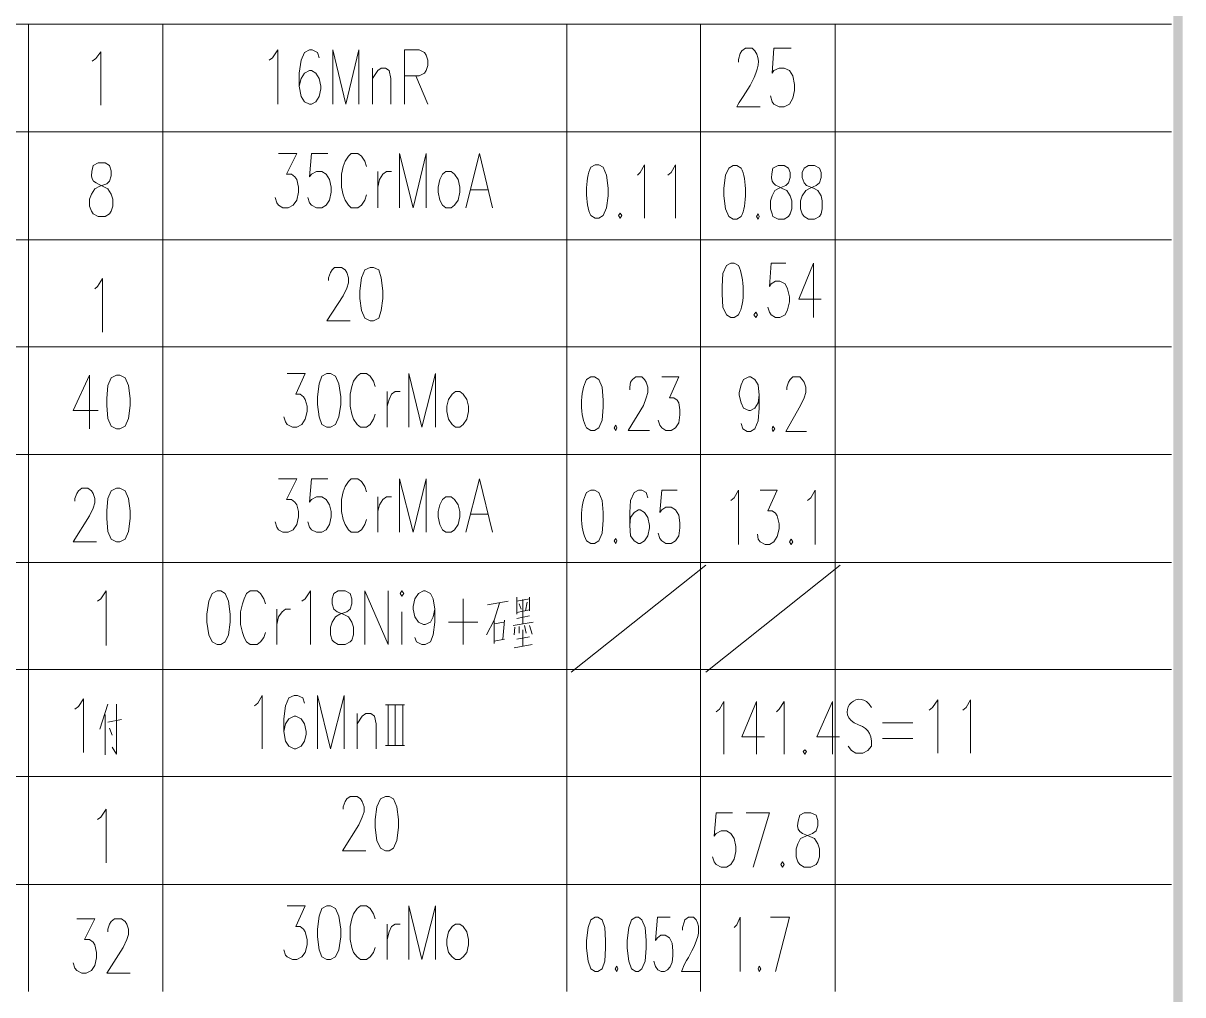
# Model space of a CAD drawing. Header units: millimetres. Extents: x 0 to 1648, y 27 to 2331.
# Drawn here: x 1405.6 to 1647.5, y 1257.9 to 1460.6 of the extents above; entities that cross this region are included whole.
import ezdxf

# ---------------------------------------------------------------- set-up
doc = ezdxf.new("R2010")
doc.units = ezdxf.units.MM
doc.layers.add('1', color=7, linetype='Continuous')

msp = doc.modelspace()

# ---------------------------------------------------------------- hatches: boundary and pattern name
h = msp.add_hatch(color=0)
h.dxf.hatch_style = 2
h.paths.add_polyline_path([(1647.54, 2331.231732), (1645.56, 2329.431732), (1647.54, 27.231732)])
h = msp.add_hatch(color=0)
h.dxf.hatch_style = 2
h.paths.add_polyline_path([(1645.56, 2329.431732), (1647.54, 27.231732), (1645.56, 29.031732)])

# ---------------------------------------------------------------- linework, layer by layer
at = {"layer": '1', "color": 0, "lineweight": 5}
for points in [[(1645.2, 1460.391732), (1140.3, 1460.391732), (1140.3, 1437.891732)], [(1406.7, 1460.391732), (1406.7, 1437.891732)], [(1434.78, 1460.391732), (1434.78, 1437.891732)], [(1519.02, 1460.391732), (1519.02, 1437.891732)], [(1546.92, 1460.391732), (1546.92, 1437.891732)], [(1575, 1460.391732), (1575, 1437.891732)], [(1420.02, 1452.651732), (1420.74, 1453.191732), (1421.82, 1454.631732), (1421.82, 1443.471732)], [(1456.92, 1452.831732), (1457.64, 1453.371732), (1458.72, 1454.991732), (1458.72, 1443.651732)], [(1467.36, 1453.371732), (1467, 1454.451732), (1465.92, 1454.991732), (1465.38, 1454.991732), (1464.3, 1454.451732), (1463.58, 1452.831732), (1463.22, 1450.131732), (1463.22, 1447.431732), (1463.58, 1445.271732), (1464.3, 1444.191732), (1465.38, 1443.651732), (1465.74, 1443.651732), (1466.64, 1444.191732), (1467.36, 1445.271732), (1467.72, 1446.891732), (1467.72, 1447.431732), (1467.36, 1449.051732), (1466.64, 1450.131732), (1465.74, 1450.671732), (1465.38, 1450.671732), (1464.3, 1450.131732), (1463.58, 1449.051732), (1463.22, 1447.431732)], [(1470.24, 1443.651732), (1470.24, 1454.991732), (1472.94, 1443.651732), (1475.64, 1454.991732), (1475.64, 1443.651732)], [(1485.18, 1443.651732), (1485.18, 1454.991732), (1488.24, 1454.991732), (1489.32, 1454.451732), (1489.68, 1453.911732), (1490.04, 1452.831732), (1490.04, 1451.751732), (1489.68, 1450.671732), (1489.32, 1450.131732), (1488.24, 1449.591732), (1485.18, 1449.591732)], [(1565.82, 1455.351732), (1562.22, 1455.351732), (1561.86, 1450.131732), (1562.22, 1450.671732), (1563.3, 1451.211732), (1564.38, 1451.211732), (1565.46, 1450.671732), (1566.18, 1449.591732), (1566.54, 1447.791732), (1566.54, 1446.531732), (1566.18, 1444.911732), (1565.46, 1443.651732), (1564.38, 1443.111732), (1563.3, 1443.111732), (1562.22, 1443.651732), (1561.86, 1444.191732), (1561.5, 1445.451732)], [(1478.52, 1451.211732), (1478.52, 1443.651732)], [(1478.52, 1449.051732), (1479.6, 1450.671732), (1480.32, 1451.211732), (1481.22, 1451.211732), (1481.94, 1450.671732), (1482.3, 1449.051732), (1482.3, 1443.651732)], [(1487.52, 1449.591732), (1490.04, 1443.651732)], [(1645.2, 1437.891732), (1140.3, 1437.891732), (1140.3, 1415.391732)], [(1406.7, 1437.891732), (1406.7, 1415.391732)], [(1434.78, 1437.891732), (1434.78, 1415.391732)], [(1519.02, 1437.891732), (1519.02, 1415.391732)], [(1546.92, 1437.891732), (1546.92, 1415.391732)], [(1575, 1437.891732), (1575, 1415.391732)], [(1458.9, 1433.391732), (1462.68, 1433.391732), (1460.52, 1429.071732), (1461.6, 1429.071732), (1462.32, 1428.531732), (1462.68, 1427.991732), (1463.04, 1426.371732), (1463.04, 1425.291732), (1462.68, 1423.671732), (1461.96, 1422.591732), (1460.88, 1422.051732), (1459.8, 1422.051732), (1458.9, 1422.591732), (1458.54, 1423.131732), (1458.18, 1424.211732)], [(1469.16, 1433.391732), (1465.74, 1433.391732), (1465.38, 1428.531732), (1465.74, 1429.071732), (1466.82, 1429.611732), (1467.9, 1429.611732), (1468.8, 1429.071732), (1469.52, 1427.991732), (1469.88, 1426.371732), (1469.88, 1425.291732), (1469.52, 1423.671732), (1468.8, 1422.591732), (1467.9, 1422.051732), (1466.82, 1422.051732), (1465.74, 1422.591732), (1465.38, 1423.131732), (1465.02, 1424.211732)], [(1477.26, 1430.691732), (1476.9, 1431.771732), (1476.18, 1432.851732), (1475.46, 1433.391732), (1474.02, 1433.391732), (1473.48, 1432.851732), (1472.76, 1431.771732), (1472.4, 1430.691732), (1472.04, 1429.071732), (1472.04, 1426.371732), (1472.4, 1424.751732), (1472.76, 1423.671732), (1473.48, 1422.591732), (1474.02, 1422.051732), (1475.46, 1422.051732), (1476.18, 1422.591732), (1476.9, 1423.671732), (1477.26, 1424.751732)], [(1484.1, 1422.051732), (1484.1, 1433.391732), (1486.98, 1422.051732), (1489.68, 1433.391732), (1489.68, 1422.051732)], [(1497.96, 1422.051732), (1500.84, 1433.391732), (1503.54, 1422.051732)], [(1533.78, 1428.891732), (1534.32, 1429.431732), (1535.22, 1431.051732), (1535.22, 1419.891732)], [(1540.08, 1428.891732), (1540.8, 1429.431732), (1541.7, 1431.051732), (1541.7, 1419.891732)], [(1569.42, 1430.871732), (1568.52, 1430.331732), (1568.16, 1429.431732), (1568.16, 1428.351732), (1568.52, 1427.271732), (1569.06, 1426.731732), (1570.5, 1426.191732), (1571.4, 1425.651732), (1572.12, 1424.571732), (1572.3, 1423.491732), (1572.3, 1421.871732), (1572.12, 1420.791732), (1571.76, 1420.251732), (1570.68, 1419.711732), (1569.42, 1419.711732), (1568.52, 1420.251732), (1568.16, 1420.791732), (1567.8, 1421.871732), (1567.8, 1423.491732), (1568.16, 1424.571732), (1568.88, 1425.651732), (1569.78, 1426.191732), (1571.04, 1426.731732), (1571.76, 1427.271732), (1572.12, 1428.351732), (1572.12, 1429.431732), (1571.76, 1430.331732), (1570.68, 1430.871732), (1569.42, 1430.871732)], [(1479.6, 1429.611732), (1479.6, 1422.051732)], [(1479.6, 1426.371732), (1479.96, 1427.991732), (1480.68, 1429.071732), (1481.4, 1429.611732), (1482.48, 1429.611732)], [(1493.82, 1429.611732), (1493.1, 1429.071732), (1492.56, 1427.991732), (1492.2, 1426.371732), (1492.2, 1425.291732), (1492.56, 1423.671732), (1493.1, 1422.591732), (1493.82, 1422.051732), (1494.9, 1422.051732), (1495.62, 1422.591732), (1496.34, 1423.671732), (1496.7, 1425.291732), (1496.7, 1426.371732), (1496.34, 1427.991732), (1495.62, 1429.071732), (1494.9, 1429.611732), (1493.82, 1429.611732)], [(1499.04, 1425.831732), (1502.64, 1425.831732)], [(1530.18, 1420.971732), (1529.82, 1420.431732), (1530.18, 1419.891732), (1530.54, 1420.431732), (1530.18, 1420.971732)], [(1558.98, 1420.791732), (1558.62, 1420.251732), (1558.98, 1419.711732), (1559.16, 1420.251732), (1558.98, 1420.791732)], [(1645.2, 1415.391732), (1140.3, 1415.391732), (1140.3, 1393.071732)], [(1406.7, 1415.391732), (1406.7, 1393.071732)], [(1434.78, 1415.391732), (1434.78, 1393.071732)], [(1519.02, 1415.391732), (1519.02, 1393.071732)], [(1546.92, 1415.391732), (1546.92, 1393.071732)], [(1575, 1415.391732), (1575, 1393.071732)], [(1564.74, 1410.531732), (1561.68, 1410.531732), (1561.32, 1405.671732), (1561.68, 1406.211732), (1562.58, 1406.751732), (1563.48, 1406.751732), (1564.56, 1406.211732), (1565.1, 1405.131732), (1565.46, 1403.511732), (1565.46, 1402.431732), (1565.1, 1400.811732), (1564.56, 1399.731732), (1563.48, 1399.191732), (1562.58, 1399.191732), (1561.68, 1399.731732), (1561.32, 1400.271732), (1560.96, 1401.351732)], [(1570.5, 1410.531732), (1567.44, 1402.971732), (1572.12, 1402.971732)], [(1570.5, 1410.531732), (1570.5, 1399.191732)], [(1469.34, 1406.931732), (1469.34, 1407.471732), (1469.7, 1408.551732), (1470.06, 1409.091732), (1470.6, 1409.631732), (1472.04, 1409.631732), (1472.76, 1409.091732), (1473.12, 1408.551732), (1473.48, 1407.471732), (1473.48, 1406.391732), (1473.12, 1405.311732), (1472.4, 1403.691732), (1468.98, 1398.471732), (1473.84, 1398.471732)], [(1477.98, 1409.631732), (1476.9, 1409.091732), (1476.18, 1407.471732), (1475.82, 1404.771732), (1475.82, 1403.151732), (1476.18, 1400.631732), (1476.9, 1399.011732), (1477.98, 1398.471732), (1478.7, 1398.471732), (1479.78, 1399.011732), (1480.32, 1400.631732), (1480.68, 1403.151732), (1480.68, 1404.771732), (1480.32, 1407.471732), (1479.78, 1409.091732), (1478.7, 1409.631732), (1477.98, 1409.631732)], [(1420.56, 1405.131732), (1421.1, 1405.671732), (1422.18, 1407.291732), (1422.18, 1396.131732)], [(1558.44, 1400.271732), (1558.08, 1399.731732), (1558.44, 1399.191732), (1558.8, 1399.731732), (1558.44, 1400.271732)], [(1645.2, 1393.071732), (1140.3, 1393.071732), (1140.3, 1370.571732)], [(1406.7, 1393.071732), (1406.7, 1370.571732)], [(1434.78, 1393.071732), (1434.78, 1370.571732)], [(1519.02, 1393.071732), (1519.02, 1370.571732)], [(1546.92, 1393.071732), (1546.92, 1370.571732)], [(1575, 1393.071732), (1575, 1370.571732)], [(1419.48, 1387.131732), (1416.06, 1379.751732), (1421.28, 1379.751732)], [(1419.48, 1387.131732), (1419.48, 1375.971732)], [(1425.06, 1387.131732), (1423.98, 1386.591732), (1423.26, 1384.971732), (1423.08, 1382.271732), (1423.08, 1380.831732), (1423.26, 1378.131732), (1423.98, 1376.511732), (1425.06, 1375.971732), (1425.78, 1375.971732), (1426.86, 1376.511732), (1427.58, 1378.131732), (1427.94, 1380.831732), (1427.94, 1382.271732), (1427.58, 1384.971732), (1426.86, 1386.591732), (1425.78, 1387.131732), (1425.06, 1387.131732)], [(1460.7, 1387.491732), (1464.48, 1387.491732), (1462.5, 1383.171732), (1463.4, 1383.171732), (1464.12, 1382.631732), (1464.48, 1382.091732), (1464.84, 1380.651732), (1464.84, 1379.571732), (1464.48, 1377.951732), (1463.76, 1376.871732), (1462.68, 1376.331732), (1461.78, 1376.331732), (1460.7, 1376.871732), (1460.34, 1377.411732), (1459.98, 1378.491732)], [(1468.98, 1387.491732), (1467.9, 1386.951732), (1467.36, 1385.331732), (1467, 1382.631732), (1467, 1381.011732), (1467.36, 1378.491732), (1467.9, 1376.871732), (1468.98, 1376.331732), (1469.7, 1376.331732), (1470.78, 1376.871732), (1471.5, 1378.491732), (1471.86, 1381.011732), (1471.86, 1382.631732), (1471.5, 1385.331732), (1470.78, 1386.951732), (1469.7, 1387.491732), (1468.98, 1387.491732)], [(1479.06, 1384.791732), (1478.7, 1385.871732), (1477.98, 1386.951732), (1477.26, 1387.491732), (1476, 1387.491732), (1475.28, 1386.951732), (1474.56, 1385.871732), (1474.2, 1384.791732), (1473.84, 1383.171732), (1473.84, 1380.651732), (1474.2, 1379.031732), (1474.56, 1377.951732), (1475.28, 1376.871732), (1476, 1376.331732), (1477.26, 1376.331732), (1477.98, 1376.871732), (1478.7, 1377.951732), (1479.06, 1379.031732)], [(1486.08, 1376.331732), (1486.08, 1387.491732), (1488.78, 1376.331732), (1491.66, 1387.491732), (1491.66, 1376.331732)], [(1532.16, 1384.071732), (1532.16, 1384.611732), (1532.34, 1385.691732), (1532.7, 1386.231732), (1533.42, 1386.771732), (1534.68, 1386.771732), (1535.22, 1386.231732), (1535.58, 1385.691732), (1535.94, 1384.611732), (1535.94, 1383.531732), (1535.58, 1382.451732), (1535.04, 1380.831732), (1531.8, 1375.611732), (1536.3, 1375.611732)], [(1538.82, 1386.771732), (1542.42, 1386.771732), (1540.44, 1382.451732), (1541.34, 1382.451732), (1542.06, 1381.911732), (1542.42, 1381.371732), (1542.6, 1379.931732), (1542.6, 1378.851732), (1542.42, 1377.231732), (1541.7, 1376.151732), (1540.8, 1375.611732), (1539.72, 1375.611732), (1538.82, 1376.151732), (1538.46, 1376.691732), (1538.1, 1377.771732)], [(1559.16, 1382.991732), (1558.98, 1381.371732), (1558.26, 1380.291732), (1557.36, 1379.751732), (1557, 1379.751732), (1555.92, 1380.291732), (1555.38, 1381.371732), (1555.02, 1382.991732), (1555.02, 1383.531732), (1555.38, 1385.151732), (1555.92, 1386.231732), (1557, 1386.771732), (1557.36, 1386.771732), (1558.26, 1386.231732), (1558.98, 1385.151732), (1559.16, 1382.991732), (1559.16, 1380.291732), (1558.98, 1377.591732), (1558.26, 1375.971732), (1557.36, 1375.431732), (1556.64, 1375.431732), (1555.74, 1375.971732), (1555.38, 1377.051732)], [(1564.92, 1384.071732), (1564.92, 1384.611732), (1565.28, 1385.691732), (1565.64, 1386.231732), (1566.18, 1386.771732), (1567.62, 1386.771732), (1568.16, 1386.231732), (1568.52, 1385.691732), (1568.88, 1384.611732), (1568.88, 1383.531732), (1568.52, 1382.451732), (1567.8, 1380.831732), (1564.74, 1375.431732), (1569.06, 1375.431732)], [(1481.58, 1383.711732), (1481.58, 1376.331732)], [(1481.58, 1380.651732), (1481.94, 1382.091732), (1482.48, 1383.171732), (1483.2, 1383.711732), (1484.28, 1383.711732)], [(1495.8, 1383.711732), (1495.08, 1383.171732), (1494.36, 1382.091732), (1494, 1380.651732), (1494, 1379.571732), (1494.36, 1377.951732), (1495.08, 1376.871732), (1495.8, 1376.331732), (1496.7, 1376.331732), (1497.42, 1376.871732), (1498.14, 1377.951732), (1498.5, 1379.571732), (1498.5, 1380.651732), (1498.14, 1382.091732), (1497.42, 1383.171732), (1496.7, 1383.711732), (1495.8, 1383.711732)], [(1529.28, 1376.691732), (1528.92, 1376.151732), (1529.28, 1375.611732), (1529.46, 1376.151732), (1529.28, 1376.691732)], [(1562.04, 1376.511732), (1561.86, 1375.971732), (1562.04, 1375.431732), (1562.4, 1375.971732), (1562.04, 1376.511732)], [(1645.2, 1370.571732), (1140.3, 1370.571732), (1140.3, 1348.071732)], [(1406.7, 1370.571732), (1406.7, 1348.071732)], [(1434.78, 1370.571732), (1434.78, 1348.071732)], [(1519.02, 1370.571732), (1519.02, 1348.071732)], [(1546.92, 1370.571732), (1546.92, 1348.071732)], [(1575, 1370.571732), (1575, 1348.071732)], [(1458.9, 1365.531732), (1462.68, 1365.531732), (1460.52, 1361.211732), (1461.6, 1361.211732), (1462.32, 1360.671732), (1462.68, 1360.131732), (1463.04, 1358.691732), (1463.04, 1357.611732), (1462.68, 1355.991732), (1461.96, 1354.911732), (1460.88, 1354.371732), (1459.8, 1354.371732), (1458.9, 1354.911732), (1458.54, 1355.451732), (1458.18, 1356.531732)], [(1469.16, 1365.531732), (1465.74, 1365.531732), (1465.38, 1360.671732), (1465.74, 1361.211732), (1466.82, 1361.751732), (1467.9, 1361.751732), (1468.8, 1361.211732), (1469.52, 1360.131732), (1469.88, 1358.691732), (1469.88, 1357.611732), (1469.52, 1355.991732), (1468.8, 1354.911732), (1467.9, 1354.371732), (1466.82, 1354.371732), (1465.74, 1354.911732), (1465.38, 1355.451732), (1465.02, 1356.531732)], [(1477.26, 1362.831732), (1476.9, 1363.911732), (1476.18, 1364.991732), (1475.46, 1365.531732), (1474.02, 1365.531732), (1473.48, 1364.991732), (1472.76, 1363.911732), (1472.4, 1362.831732), (1472.04, 1361.211732), (1472.04, 1358.691732), (1472.4, 1357.071732), (1472.76, 1355.991732), (1473.48, 1354.911732), (1474.02, 1354.371732), (1475.46, 1354.371732), (1476.18, 1354.911732), (1476.9, 1355.991732), (1477.26, 1357.071732)], [(1484.1, 1354.371732), (1484.1, 1365.531732), (1486.98, 1354.371732), (1489.68, 1365.531732), (1489.68, 1354.371732)], [(1497.96, 1354.371732), (1500.84, 1365.531732), (1503.54, 1354.371732)], [(1416.42, 1360.851732), (1416.42, 1361.391732), (1416.78, 1362.471732), (1417.14, 1363.011732), (1417.86, 1363.551732), (1419.12, 1363.551732), (1419.84, 1363.011732), (1420.2, 1362.471732), (1420.56, 1361.391732), (1420.56, 1360.491732), (1420.2, 1359.411732), (1419.48, 1357.791732), (1416.06, 1352.391732), (1420.92, 1352.391732)], [(1425.06, 1363.551732), (1423.98, 1363.011732), (1423.26, 1361.391732), (1423.08, 1358.871732), (1423.08, 1357.251732), (1423.26, 1354.551732), (1423.98, 1352.931732), (1425.06, 1352.391732), (1425.78, 1352.391732), (1426.86, 1352.931732), (1427.58, 1354.551732), (1427.94, 1357.251732), (1427.94, 1358.871732), (1427.58, 1361.391732), (1426.86, 1363.011732), (1425.78, 1363.551732), (1425.06, 1363.551732)], [(1535.94, 1361.571732), (1535.58, 1362.651732), (1534.68, 1363.191732), (1533.96, 1363.191732), (1533.06, 1362.651732), (1532.34, 1361.031732), (1532.16, 1358.511732), (1532.16, 1355.811732), (1532.34, 1353.651732), (1533.06, 1352.571732), (1533.96, 1352.031732), (1534.32, 1352.031732), (1535.22, 1352.571732), (1535.94, 1353.651732), (1536.3, 1355.271732), (1536.3, 1355.811732), (1535.94, 1357.431732), (1535.22, 1358.511732), (1534.32, 1359.051732), (1533.96, 1359.051732), (1533.06, 1358.511732), (1532.34, 1357.431732), (1532.16, 1355.811732)], [(1542.06, 1363.191732), (1538.82, 1363.191732), (1538.46, 1358.511732), (1538.82, 1359.051732), (1539.72, 1359.591732), (1540.8, 1359.591732), (1541.7, 1359.051732), (1542.42, 1357.971732), (1542.6, 1356.351732), (1542.6, 1355.271732), (1542.42, 1353.651732), (1541.7, 1352.571732), (1540.8, 1352.031732), (1539.72, 1352.031732), (1538.82, 1352.571732), (1538.46, 1353.111732), (1538.1, 1354.191732)], [(1553.22, 1361.031732), (1553.94, 1361.571732), (1554.84, 1363.191732), (1554.84, 1351.851732)], [(1559.34, 1363.191732), (1562.94, 1363.191732), (1560.96, 1358.871732), (1561.86, 1358.871732), (1562.58, 1358.331732), (1562.94, 1357.791732), (1563.3, 1356.171732), (1563.3, 1355.091732), (1562.94, 1353.471732), (1562.22, 1352.391732), (1561.32, 1351.851732), (1560.42, 1351.851732), (1559.34, 1352.391732), (1558.98, 1352.931732), (1558.8, 1354.011732)], [(1569.24, 1361.031732), (1569.96, 1361.571732), (1570.86, 1363.191732), (1570.86, 1351.851732)], [(1479.6, 1361.751732), (1479.6, 1354.371732)], [(1479.6, 1358.691732), (1479.96, 1360.131732), (1480.68, 1361.211732), (1481.4, 1361.751732), (1482.48, 1361.751732)], [(1493.82, 1361.751732), (1493.1, 1361.211732), (1492.56, 1360.131732), (1492.2, 1358.691732), (1492.2, 1357.611732), (1492.56, 1355.991732), (1493.1, 1354.911732), (1493.82, 1354.371732), (1494.9, 1354.371732), (1495.62, 1354.911732), (1496.34, 1355.991732), (1496.7, 1357.611732), (1496.7, 1358.691732), (1496.34, 1360.131732), (1495.62, 1361.211732), (1494.9, 1361.751732), (1493.82, 1361.751732)], [(1499.04, 1358.151732), (1502.64, 1358.151732)], [(1529.28, 1353.111732), (1528.92, 1352.571732), (1529.28, 1352.031732), (1529.46, 1352.571732), (1529.28, 1353.111732)], [(1565.82, 1352.931732), (1565.46, 1352.391732), (1565.82, 1351.851732), (1566.18, 1352.391732), (1565.82, 1352.931732)], [(1645.2, 1348.071732), (1140.3, 1348.071732), (1140.3, 1325.751732)], [(1406.7, 1348.071732), (1406.7, 1325.751732)], [(1434.78, 1348.071732), (1434.78, 1325.751732)], [(1519.02, 1348.071732), (1519.02, 1325.751732)], [(1519.92, 1325.211732), (1548, 1347.531732)], [(1546.92, 1348.071732), (1546.92, 1325.751732)], [(1548, 1325.211732), (1576.08, 1347.531732)], [(1575, 1348.071732), (1575, 1325.751732)], [(1421.1, 1339.971732), (1421.82, 1340.511732), (1422.9, 1342.131732), (1422.9, 1330.791732)], [(1446.12, 1342.131732), (1445.04, 1341.591732), (1444.32, 1339.971732), (1443.96, 1337.271732), (1443.96, 1335.651732), (1444.32, 1332.951732), (1445.04, 1331.511732), (1446.12, 1330.971732), (1446.84, 1330.971732), (1447.74, 1331.511732), (1448.46, 1332.951732), (1448.82, 1335.651732), (1448.82, 1337.271732), (1448.46, 1339.971732), (1447.74, 1341.591732), (1446.84, 1342.131732), (1446.12, 1342.131732)], [(1456.2, 1339.431732), (1455.84, 1340.511732), (1455.12, 1341.591732), (1454.4, 1342.131732), (1452.96, 1342.131732), (1452.24, 1341.591732), (1451.7, 1340.511732), (1451.34, 1339.431732), (1450.98, 1337.811732), (1450.98, 1335.111732), (1451.34, 1333.491732), (1451.7, 1332.411732), (1452.24, 1331.511732), (1452.96, 1330.971732), (1454.4, 1330.971732), (1455.12, 1331.511732), (1455.84, 1332.411732), (1456.2, 1333.491732)], [(1463.76, 1339.971732), (1464.48, 1340.511732), (1465.56, 1342.131732), (1465.56, 1330.971732)], [(1471.32, 1342.131732), (1470.42, 1341.591732), (1470.06, 1340.511732), (1470.06, 1339.431732), (1470.42, 1338.351732), (1471.14, 1337.811732), (1472.4, 1337.271732), (1473.48, 1336.731732), (1474.2, 1335.651732), (1474.56, 1334.571732), (1474.56, 1332.951732), (1474.2, 1331.871732), (1473.84, 1331.511732), (1472.76, 1330.971732), (1471.32, 1330.971732), (1470.42, 1331.511732), (1470.06, 1331.871732), (1469.7, 1332.951732), (1469.7, 1334.571732), (1470.06, 1335.651732), (1470.78, 1336.731732), (1471.68, 1337.271732), (1473.12, 1337.811732), (1473.84, 1338.351732), (1474.2, 1339.431732), (1474.2, 1340.511732), (1473.84, 1341.591732), (1472.76, 1342.131732), (1471.32, 1342.131732)], [(1476.9, 1330.971732), (1476.9, 1342.131732), (1481.76, 1330.971732), (1481.76, 1342.131732)], [(1484.28, 1341.591732), (1484.64, 1341.051732), (1485, 1341.591732), (1484.64, 1342.131732), (1484.28, 1341.591732)], [(1491.48, 1338.351732), (1491.12, 1336.731732), (1490.58, 1335.651732), (1489.5, 1335.111732), (1489.14, 1335.111732), (1488.06, 1335.651732), (1487.34, 1336.731732), (1486.98, 1338.351732), (1486.98, 1338.891732), (1487.34, 1340.511732), (1488.06, 1341.591732), (1489.14, 1342.131732), (1489.5, 1342.131732), (1490.58, 1341.591732), (1491.12, 1340.511732), (1491.48, 1338.351732), (1491.48, 1335.651732), (1491.12, 1332.951732), (1490.58, 1331.511732), (1489.5, 1330.971732), (1488.78, 1330.971732), (1487.7, 1331.511732), (1487.34, 1332.411732)], [(1497.42, 1340.511732), (1497.42, 1330.971732)], [(1508.58, 1340.871732), (1508.58, 1337.271732)], [(1508.58, 1339.971732), (1511.28, 1340.511732)], [(1509.84, 1340.331732), (1509.84, 1335.291732)], [(1511.28, 1340.871732), (1511.28, 1337.991732)], [(1458.54, 1338.351732), (1458.54, 1330.971732)], [(1458.54, 1335.111732), (1458.9, 1336.731732), (1459.62, 1337.811732), (1460.34, 1338.351732), (1461.42, 1338.351732)], [(1504.98, 1339.611732), (1503.9, 1336.011732), (1502.28, 1332.951732)], [(1502.46, 1339.251732), (1506.78, 1339.971732)], [(1508.58, 1337.631732), (1511.28, 1338.171732)], [(1509.12, 1339.431732), (1509.48, 1338.351732)], [(1510.74, 1339.791732), (1510.38, 1337.991732)], [(1484.64, 1337.811732), (1484.64, 1330.971732)], [(1494.36, 1335.651732), (1500.48, 1335.651732)], [(1503.9, 1336.011732), (1503.9, 1331.151732)], [(1503.9, 1335.291732), (1505.88, 1335.651732)], [(1506.06, 1336.011732), (1505.7, 1332.051732)], [(1507.86, 1334.931732), (1512, 1335.651732)], [(1508.58, 1336.371732), (1511.28, 1336.911732)], [(1508.22, 1334.571732), (1508.04, 1332.951732)], [(1509.12, 1334.751732), (1509.12, 1333.311732)], [(1509.84, 1334.031732), (1509.84, 1330.611732)], [(1510.2, 1334.931732), (1510.56, 1333.311732)], [(1511.28, 1334.931732), (1511.82, 1333.131732)], [(1506.06, 1332.051732), (1503.9, 1331.691732)], [(1508.04, 1330.251732), (1511.82, 1330.971732)], [(1508.58, 1332.051732), (1511.28, 1332.591732)], [(1645.2, 1325.751732), (1140.3, 1325.751732), (1140.3, 1303.251732)], [(1406.7, 1325.751732), (1406.7, 1303.251732)], [(1434.78, 1325.751732), (1434.78, 1303.251732)], [(1519.02, 1325.751732), (1519.02, 1303.251732)], [(1546.92, 1325.751732), (1546.92, 1303.251732)], [(1575, 1325.751732), (1575, 1303.251732)], [(1416.42, 1317.471732), (1417.14, 1318.011732), (1418.22, 1319.631732), (1418.22, 1308.471732)], [(1423.26, 1318.551732), (1421.64, 1313.331732)], [(1425.06, 1318.551732), (1425.06, 1308.111732), (1424.16, 1309.551732)], [(1453.86, 1318.191732), (1454.58, 1318.731732), (1455.48, 1320.351732), (1455.48, 1309.191732)], [(1464.3, 1318.731732), (1463.94, 1319.811732), (1462.86, 1320.351732), (1462.14, 1320.351732), (1461.06, 1319.811732), (1460.34, 1318.191732), (1459.98, 1315.491732), (1459.98, 1312.791732), (1460.34, 1310.811732), (1461.06, 1309.731732), (1462.14, 1309.191732), (1462.5, 1309.191732), (1463.58, 1309.731732), (1464.3, 1310.811732), (1464.66, 1312.251732), (1464.66, 1312.791732), (1464.3, 1314.411732), (1463.58, 1315.491732), (1462.5, 1316.031732), (1462.14, 1316.031732), (1461.06, 1315.491732), (1460.34, 1314.411732), (1459.98, 1312.791732)], [(1467, 1309.191732), (1467, 1320.351732), (1469.7, 1309.191732), (1472.58, 1320.351732), (1472.58, 1309.191732)], [(1550.16, 1316.931732), (1550.88, 1317.471732), (1551.78, 1319.091732), (1551.78, 1308.111732)], [(1558.62, 1319.091732), (1555.56, 1311.711732), (1560.24, 1311.711732)], [(1558.62, 1319.091732), (1558.62, 1308.111732)], [(1562.76, 1316.931732), (1563.3, 1317.471732), (1564.38, 1319.091732), (1564.38, 1308.111732)], [(1574.46, 1319.091732), (1571.22, 1311.711732), (1575.9, 1311.711732)], [(1574.46, 1319.091732), (1574.46, 1308.111732)], [(1594.62, 1317.291732), (1595.34, 1317.831732), (1596.42, 1319.451732), (1596.42, 1308.291732)], [(1601.64, 1317.291732), (1602.36, 1317.831732), (1603.26, 1319.451732), (1603.26, 1308.291732)], [(1422.72, 1316.391732), (1422.72, 1307.931732)], [(1475.28, 1316.571732), (1475.28, 1309.191732)], [(1475.28, 1314.411732), (1476.36, 1316.031732), (1477.08, 1316.571732), (1478.16, 1316.571732), (1478.88, 1316.031732), (1479.24, 1314.411732), (1479.24, 1309.191732)], [(1481.22, 1318.371732), (1485.18, 1318.371732)], [(1481.76, 1318.371732), (1481.76, 1309.911732)], [(1483.2, 1318.371732), (1483.2, 1309.911732)], [(1484.82, 1318.371732), (1484.82, 1309.911732)], [(1423.26, 1314.771732), (1426.14, 1315.311732)], [(1584.9, 1314.591732), (1591.2, 1314.591732)], [(1423.62, 1313.511732), (1424.16, 1312.071732)], [(1584.9, 1311.351732), (1591.2, 1311.351732)], [(1481.22, 1309.911732), (1485.18, 1309.911732)], [(1568.7, 1309.011732), (1568.34, 1308.651732), (1568.7, 1308.111732), (1569.06, 1308.651732), (1568.7, 1309.011732)], [(1645.2, 1303.431732), (1140.3, 1303.431732), (1140.3, 1280.931732)], [(1406.7, 1303.431732), (1406.7, 1280.931732)], [(1434.78, 1303.431732), (1434.78, 1280.931732)], [(1519.02, 1303.431732), (1519.02, 1280.931732)], [(1546.92, 1303.431732), (1546.92, 1280.931732)], [(1575, 1303.431732), (1575, 1280.931732)], [(1472.4, 1296.591732), (1472.4, 1297.131732), (1472.76, 1298.211732), (1473.12, 1298.751732), (1473.84, 1299.291732), (1475.28, 1299.291732), (1476, 1298.751732), (1476.36, 1298.211732), (1476.72, 1297.131732), (1476.72, 1296.051732), (1476.36, 1294.971732), (1475.64, 1293.351732), (1472.22, 1287.951732), (1477.08, 1287.951732)], [(1481.22, 1299.291732), (1480.14, 1298.751732), (1479.42, 1297.131732), (1479.06, 1294.431732), (1479.06, 1292.811732), (1479.42, 1290.111732), (1480.14, 1288.491732), (1481.22, 1287.951732), (1481.94, 1287.951732), (1482.84, 1288.491732), (1483.56, 1290.111732), (1483.92, 1292.811732), (1483.92, 1294.431732), (1483.56, 1297.131732), (1482.84, 1298.751732), (1481.94, 1299.291732), (1481.22, 1299.291732)], [(1421.1, 1294.431732), (1421.82, 1294.971732), (1422.9, 1296.591732), (1422.9, 1285.431732)], [(1553.58, 1295.871732), (1550.16, 1295.871732), (1549.8, 1291.011732), (1550.16, 1291.551732), (1551.24, 1292.091732), (1552.32, 1292.091732), (1553.22, 1291.551732), (1553.94, 1290.471732), (1554.3, 1288.851732), (1554.3, 1287.771732), (1553.94, 1286.151732), (1553.22, 1285.071732), (1552.32, 1284.531732), (1551.24, 1284.531732), (1550.16, 1285.071732), (1549.8, 1285.611732), (1549.44, 1286.691732)], [(1557.9, 1284.531732), (1561.32, 1295.871732), (1556.46, 1295.871732)], [(1564.02, 1285.611732), (1563.66, 1285.071732), (1564.02, 1284.531732), (1564.38, 1285.071732), (1564.02, 1285.611732)], [(1645.2, 1280.931732), (1140.3, 1280.931732), (1140.3, 1258.611732)], [(1406.7, 1280.931732), (1406.7, 1258.611732)], [(1434.78, 1280.931732), (1434.78, 1258.611732)], [(1519.02, 1280.931732), (1519.02, 1258.611732)], [(1546.92, 1280.931732), (1546.92, 1258.611732)], [(1575, 1280.931732), (1575, 1258.611732)], [(1460.7, 1276.431732), (1464.48, 1276.431732), (1462.5, 1272.111732), (1463.4, 1272.111732), (1464.12, 1271.571732), (1464.48, 1271.031732), (1464.84, 1269.411732), (1464.84, 1268.331732), (1464.48, 1266.711732), (1463.76, 1265.811732), (1462.68, 1265.271732), (1461.78, 1265.271732), (1460.7, 1265.811732), (1460.34, 1266.171732), (1459.98, 1267.251732)], [(1468.98, 1276.431732), (1467.9, 1275.891732), (1467.36, 1274.271732), (1467, 1271.571732), (1467, 1269.951732), (1467.36, 1267.251732), (1467.9, 1265.811732), (1468.98, 1265.271732), (1469.7, 1265.271732), (1470.78, 1265.811732), (1471.5, 1267.251732), (1471.86, 1269.951732), (1471.86, 1271.571732), (1471.5, 1274.271732), (1470.78, 1275.891732), (1469.7, 1276.431732), (1468.98, 1276.431732)], [(1479.06, 1273.731732), (1478.7, 1274.811732), (1477.98, 1275.891732), (1477.26, 1276.431732), (1476, 1276.431732), (1475.28, 1275.891732), (1474.56, 1274.811732), (1474.2, 1273.731732), (1473.84, 1272.111732), (1473.84, 1269.411732), (1474.2, 1267.791732), (1474.56, 1266.711732), (1475.28, 1265.811732), (1476, 1265.271732), (1477.26, 1265.271732), (1477.98, 1265.811732), (1478.7, 1266.711732), (1479.06, 1267.791732)], [(1486.08, 1265.271732), (1486.08, 1276.431732), (1488.78, 1265.271732), (1491.66, 1276.431732), (1491.66, 1265.271732)], [(1416.78, 1273.731732), (1420.56, 1273.731732), (1418.4, 1269.411732), (1419.48, 1269.411732), (1420.2, 1268.871732), (1420.56, 1268.331732), (1420.92, 1266.711732), (1420.92, 1265.631732), (1420.56, 1264.011732), (1419.84, 1262.931732), (1418.76, 1262.391732), (1417.86, 1262.391732), (1416.78, 1262.931732), (1416.42, 1263.471732), (1416.06, 1264.551732)], [(1423.26, 1271.031732), (1423.26, 1271.571732), (1423.62, 1272.651732), (1423.98, 1273.191732), (1424.7, 1273.731732), (1426.14, 1273.731732), (1426.86, 1273.191732), (1427.22, 1272.651732), (1427.58, 1271.571732), (1427.58, 1270.491732), (1427.22, 1269.411732), (1426.5, 1267.791732), (1423.08, 1262.391732), (1427.94, 1262.391732)], [(1481.58, 1272.651732), (1481.58, 1265.271732)], [(1481.58, 1269.411732), (1481.94, 1271.031732), (1482.48, 1272.111732), (1483.2, 1272.651732), (1484.28, 1272.651732)], [(1495.8, 1272.651732), (1495.08, 1272.111732), (1494.36, 1271.031732), (1494, 1269.411732), (1494, 1268.331732), (1494.36, 1266.711732), (1495.08, 1265.811732), (1495.8, 1265.271732), (1496.7, 1265.271732), (1497.42, 1265.811732), (1498.14, 1266.711732), (1498.5, 1268.331732), (1498.5, 1269.411732), (1498.14, 1271.031732), (1497.42, 1272.111732), (1496.7, 1272.651732), (1495.8, 1272.651732)], [(1524.96, 1274.091732), (1524.06, 1273.551732), (1523.52, 1271.931732), (1523.16, 1269.231732), (1523.16, 1267.611732), (1523.52, 1264.911732), (1524.06, 1263.291732), (1524.96, 1262.751732), (1525.5, 1262.751732), (1526.4, 1263.291732), (1526.94, 1264.911732), (1527.12, 1267.611732), (1527.12, 1269.231732), (1526.94, 1271.931732), (1526.4, 1273.551732), (1525.5, 1274.091732), (1524.96, 1274.091732)], [(1533.42, 1274.091732), (1532.52, 1273.551732), (1531.98, 1271.931732), (1531.62, 1269.231732), (1531.62, 1267.611732), (1531.98, 1264.911732), (1532.52, 1263.291732), (1533.42, 1262.751732), (1533.96, 1262.751732), (1534.68, 1263.291732), (1535.4, 1264.911732), (1535.58, 1267.611732), (1535.58, 1269.231732), (1535.4, 1271.931732), (1534.68, 1273.551732), (1533.96, 1274.091732), (1533.42, 1274.091732)], [(1553.94, 1271.931732), (1554.48, 1272.471732), (1555.2, 1274.091732), (1555.2, 1262.751732)], [(1562.58, 1262.751732), (1565.46, 1274.091732), (1561.5, 1274.091732)], [(1529.46, 1263.831732), (1529.1, 1263.291732), (1529.46, 1262.751732), (1529.64, 1263.291732), (1529.46, 1263.831732)], [(1559.16, 1263.831732), (1558.98, 1263.291732), (1559.16, 1262.751732), (1559.52, 1263.291732), (1559.16, 1263.831732)]]:
    msp.add_lwpolyline(points, dxfattribs=at)
for points, knots in [([(1554.84, 1452.471732), (1554.84, 1452.471732), (1554.84, 1453.011732), (1554.84, 1453.011732), (1554.84, 1453.011732), (1555.2, 1454.271732), (1555.2, 1454.271732), (1555.2, 1454.271732), (1555.56, 1454.811732), (1555.56, 1454.811732), (1555.56, 1454.811732), (1556.28, 1455.351732), (1556.28, 1455.351732), (1556.28, 1455.351732), (1557.72, 1455.351732), (1557.72, 1455.351732), (1557.72, 1455.351732), (1558.26, 1454.811732), (1558.26, 1454.811732), (1560.96, 1451.391732), (1555.38, 1445.091732), (1554.48, 1443.111732), (1554.48, 1443.111732), (1559.34, 1443.111732), (1559.34, 1443.111732)], [0, 0, 0, 0, 1, 1, 1, 2, 2, 2, 3, 3, 3, 4, 4, 4, 5, 5, 5, 6, 6, 6, 7, 7, 7, 8, 8, 8, 8]), ([(1421.28, 1431.411732), (1421.28, 1431.411732), (1420.2, 1430.871732), (1420.2, 1430.871732), (1419.12, 1427.091732), (1420.56, 1427.631732), (1423.26, 1426.011732), (1423.26, 1426.011732), (1423.98, 1424.931732), (1423.98, 1424.931732), (1423.98, 1424.931732), (1424.34, 1423.851732), (1424.34, 1423.851732), (1424.34, 1423.851732), (1424.34, 1422.411732), (1424.34, 1422.411732), (1424.34, 1422.411732), (1423.98, 1421.331732), (1423.98, 1421.331732), (1423.98, 1421.331732), (1423.62, 1420.791732), (1423.62, 1420.791732), (1423.62, 1420.791732), (1422.72, 1420.251732), (1422.72, 1420.251732), (1422.72, 1420.251732), (1421.28, 1420.251732), (1421.28, 1420.251732), (1421.28, 1420.251732), (1420.2, 1420.791732), (1420.2, 1420.791732), (1420.2, 1420.791732), (1419.84, 1421.331732), (1419.84, 1421.331732), (1419.84, 1421.331732), (1419.48, 1422.411732), (1419.48, 1422.411732), (1419.48, 1422.411732), (1419.48, 1423.851732), (1419.48, 1423.851732), (1419.48, 1423.851732), (1419.84, 1424.931732), (1419.84, 1424.931732), (1419.84, 1424.931732), (1420.56, 1426.011732), (1420.56, 1426.011732), (1420.56, 1426.011732), (1421.64, 1426.551732), (1421.64, 1426.551732), (1421.64, 1426.551732), (1423.08, 1427.091732), (1423.08, 1427.091732), (1423.08, 1427.091732), (1423.62, 1427.631732), (1423.62, 1427.631732), (1423.62, 1427.631732), (1423.98, 1428.711732), (1423.98, 1428.711732), (1423.98, 1428.711732), (1423.98, 1429.791732), (1423.98, 1429.791732), (1423.98, 1429.791732), (1423.62, 1430.871732), (1423.62, 1430.871732), (1423.62, 1430.871732), (1422.72, 1431.411732), (1422.72, 1431.411732), (1422.72, 1431.411732), (1421.28, 1431.411732), (1421.28, 1431.411732)], [0, 0, 0, 0, 1, 1, 1, 2, 2, 2, 3, 3, 3, 4, 4, 4, 5, 5, 5, 6, 6, 6, 7, 7, 7, 8, 8, 8, 9, 9, 9, 10, 10, 10, 11, 11, 11, 12, 12, 12, 13, 13, 13, 14, 14, 14, 15, 15, 15, 16, 16, 16, 17, 17, 17, 18, 18, 18, 19, 19, 19, 20, 20, 20, 21, 21, 21, 22, 22, 22, 23, 23, 23, 23]), ([(1524.96, 1431.051732), (1524.96, 1431.051732), (1524.06, 1430.511732), (1524.06, 1430.511732), (1522.8, 1428.171732), (1522.8, 1422.771732), (1524.06, 1420.431732), (1524.06, 1420.431732), (1524.96, 1419.891732), (1524.96, 1419.891732), (1524.96, 1419.891732), (1525.68, 1419.891732), (1525.68, 1419.891732), (1525.68, 1419.891732), (1526.58, 1420.431732), (1526.58, 1420.431732), (1526.58, 1420.431732), (1527.3, 1422.051732), (1527.3, 1422.051732), (1527.3, 1422.051732), (1527.66, 1424.571732), (1527.66, 1424.571732), (1527.66, 1424.571732), (1527.66, 1426.191732), (1527.66, 1426.191732), (1527.66, 1426.191732), (1527.3, 1428.891732), (1527.3, 1428.891732), (1527.3, 1428.891732), (1526.58, 1430.511732), (1526.58, 1430.511732), (1526.58, 1430.511732), (1525.68, 1431.051732), (1525.68, 1431.051732), (1525.68, 1431.051732), (1524.96, 1431.051732), (1524.96, 1431.051732)], [0, 0, 0, 0, 1, 1, 1, 2, 2, 2, 3, 3, 3, 4, 4, 4, 5, 5, 5, 6, 6, 6, 7, 7, 7, 8, 8, 8, 9, 9, 9, 10, 10, 10, 11, 11, 11, 12, 12, 12, 12]), ([(1553.76, 1430.871732), (1553.76, 1430.871732), (1552.86, 1430.331732), (1552.86, 1430.331732), (1552.86, 1430.331732), (1552.14, 1428.891732), (1552.14, 1428.891732), (1552.14, 1428.891732), (1551.78, 1426.191732), (1551.78, 1426.191732), (1551.78, 1426.191732), (1551.78, 1424.571732), (1551.78, 1424.571732), (1551.78, 1424.571732), (1552.14, 1421.871732), (1552.14, 1421.871732), (1552.14, 1421.871732), (1552.86, 1420.251732), (1552.86, 1420.251732), (1552.86, 1420.251732), (1553.76, 1419.711732), (1553.76, 1419.711732), (1553.76, 1419.711732), (1554.48, 1419.711732), (1554.48, 1419.711732), (1554.48, 1419.711732), (1555.38, 1420.251732), (1555.38, 1420.251732), (1556.64, 1422.411732), (1556.64, 1428.171732), (1555.38, 1430.331732), (1555.38, 1430.331732), (1554.48, 1430.871732), (1554.48, 1430.871732), (1554.48, 1430.871732), (1553.76, 1430.871732), (1553.76, 1430.871732)], [0, 0, 0, 0, 1, 1, 1, 2, 2, 2, 3, 3, 3, 4, 4, 4, 5, 5, 5, 6, 6, 6, 7, 7, 7, 8, 8, 8, 9, 9, 9, 10, 10, 10, 11, 11, 11, 12, 12, 12, 12]), ([(1563.12, 1430.871732), (1563.12, 1430.871732), (1562.04, 1430.331732), (1562.04, 1430.331732), (1561.14, 1426.731732), (1562.22, 1427.091732), (1564.92, 1425.651732), (1564.92, 1425.651732), (1565.64, 1424.571732), (1565.64, 1424.571732), (1565.64, 1424.571732), (1566, 1423.491732), (1566, 1423.491732), (1566, 1423.491732), (1566, 1421.871732), (1566, 1421.871732), (1566, 1421.871732), (1565.64, 1420.791732), (1565.64, 1420.791732), (1565.64, 1420.791732), (1565.28, 1420.251732), (1565.28, 1420.251732), (1565.28, 1420.251732), (1564.38, 1419.711732), (1564.38, 1419.711732), (1564.38, 1419.711732), (1563.12, 1419.711732), (1563.12, 1419.711732), (1563.12, 1419.711732), (1562.04, 1420.251732), (1562.04, 1420.251732), (1562.04, 1420.251732), (1561.86, 1420.791732), (1561.86, 1420.791732), (1561.86, 1420.791732), (1561.5, 1421.871732), (1561.5, 1421.871732), (1561.5, 1421.871732), (1561.5, 1423.491732), (1561.5, 1423.491732), (1561.5, 1423.491732), (1561.86, 1424.571732), (1561.86, 1424.571732), (1561.86, 1424.571732), (1562.4, 1425.651732), (1562.4, 1425.651732), (1562.4, 1425.651732), (1563.3, 1426.191732), (1563.3, 1426.191732), (1563.3, 1426.191732), (1564.74, 1426.731732), (1564.74, 1426.731732), (1564.74, 1426.731732), (1565.28, 1427.271732), (1565.28, 1427.271732), (1565.28, 1427.271732), (1565.64, 1428.351732), (1565.64, 1428.351732), (1565.64, 1428.351732), (1565.64, 1429.431732), (1565.64, 1429.431732), (1565.64, 1429.431732), (1565.28, 1430.331732), (1565.28, 1430.331732), (1565.28, 1430.331732), (1564.38, 1430.871732), (1564.38, 1430.871732), (1564.38, 1430.871732), (1563.12, 1430.871732), (1563.12, 1430.871732)], [0, 0, 0, 0, 1, 1, 1, 2, 2, 2, 3, 3, 3, 4, 4, 4, 5, 5, 5, 6, 6, 6, 7, 7, 7, 8, 8, 8, 9, 9, 9, 10, 10, 10, 11, 11, 11, 12, 12, 12, 13, 13, 13, 14, 14, 14, 15, 15, 15, 16, 16, 16, 17, 17, 17, 18, 18, 18, 19, 19, 19, 20, 20, 20, 21, 21, 21, 22, 22, 22, 23, 23, 23, 23]), ([(1553.22, 1410.531732), (1553.22, 1410.531732), (1552.32, 1409.991732), (1552.32, 1409.991732), (1552.32, 1409.991732), (1551.6, 1408.371732), (1551.6, 1408.371732), (1551.6, 1408.371732), (1551.42, 1405.671732), (1551.42, 1405.671732), (1551.42, 1405.671732), (1551.42, 1404.051732), (1551.42, 1404.051732), (1551.42, 1404.051732), (1551.6, 1401.351732), (1551.6, 1401.351732), (1551.6, 1401.351732), (1552.32, 1399.731732), (1552.32, 1399.731732), (1552.32, 1399.731732), (1553.22, 1399.191732), (1553.22, 1399.191732), (1553.22, 1399.191732), (1553.94, 1399.191732), (1553.94, 1399.191732), (1553.94, 1399.191732), (1554.84, 1399.731732), (1554.84, 1399.731732), (1556.28, 1402.071732), (1556.1, 1407.651732), (1554.84, 1409.991732), (1554.84, 1409.991732), (1553.94, 1410.531732), (1553.94, 1410.531732), (1553.94, 1410.531732), (1553.22, 1410.531732), (1553.22, 1410.531732)], [0, 0, 0, 0, 1, 1, 1, 2, 2, 2, 3, 3, 3, 4, 4, 4, 5, 5, 5, 6, 6, 6, 7, 7, 7, 8, 8, 8, 9, 9, 9, 10, 10, 10, 11, 11, 11, 12, 12, 12, 12]), ([(1524.06, 1386.771732), (1524.06, 1386.771732), (1523.16, 1386.231732), (1523.16, 1386.231732), (1521.72, 1383.891732), (1521.72, 1378.311732), (1523.16, 1376.151732), (1523.16, 1376.151732), (1524.06, 1375.611732), (1524.06, 1375.611732), (1524.06, 1375.611732), (1524.78, 1375.611732), (1524.78, 1375.611732), (1524.78, 1375.611732), (1525.68, 1376.151732), (1525.68, 1376.151732), (1525.68, 1376.151732), (1526.4, 1377.771732), (1526.4, 1377.771732), (1526.4, 1377.771732), (1526.58, 1380.471732), (1526.58, 1380.471732), (1526.58, 1380.471732), (1526.58, 1381.911732), (1526.58, 1381.911732), (1526.58, 1381.911732), (1526.4, 1384.611732), (1526.4, 1384.611732), (1526.4, 1384.611732), (1525.68, 1386.231732), (1525.68, 1386.231732), (1525.68, 1386.231732), (1524.78, 1386.771732), (1524.78, 1386.771732), (1524.78, 1386.771732), (1524.06, 1386.771732), (1524.06, 1386.771732)], [0, 0, 0, 0, 1, 1, 1, 2, 2, 2, 3, 3, 3, 4, 4, 4, 5, 5, 5, 6, 6, 6, 7, 7, 7, 8, 8, 8, 9, 9, 9, 10, 10, 10, 11, 11, 11, 12, 12, 12, 12]), ([(1524.06, 1363.191732), (1524.06, 1363.191732), (1523.16, 1362.651732), (1523.16, 1362.651732), (1521.72, 1360.311732), (1521.72, 1354.911732), (1523.16, 1352.571732), (1523.16, 1352.571732), (1524.06, 1352.031732), (1524.06, 1352.031732), (1524.06, 1352.031732), (1524.78, 1352.031732), (1524.78, 1352.031732), (1524.78, 1352.031732), (1525.68, 1352.571732), (1525.68, 1352.571732), (1525.68, 1352.571732), (1526.4, 1354.191732), (1526.4, 1354.191732), (1526.4, 1354.191732), (1526.58, 1356.891732), (1526.58, 1356.891732), (1526.58, 1356.891732), (1526.58, 1358.511732), (1526.58, 1358.511732), (1526.58, 1358.511732), (1526.4, 1361.031732), (1526.4, 1361.031732), (1526.4, 1361.031732), (1525.68, 1362.651732), (1525.68, 1362.651732), (1525.68, 1362.651732), (1524.78, 1363.191732), (1524.78, 1363.191732), (1524.78, 1363.191732), (1524.06, 1363.191732), (1524.06, 1363.191732)], [0, 0, 0, 0, 1, 1, 1, 2, 2, 2, 3, 3, 3, 4, 4, 4, 5, 5, 5, 6, 6, 6, 7, 7, 7, 8, 8, 8, 9, 9, 9, 10, 10, 10, 11, 11, 11, 12, 12, 12, 12]), ([(1582.56, 1317.831732), (1580.22, 1322.151732), (1575, 1317.291732), (1578.96, 1314.591732), (1581.66, 1313.511732), (1582.74, 1312.971732), (1582.56, 1309.731732), (1582.56, 1309.731732), (1581.84, 1308.831732), (1581.84, 1308.831732), (1581.84, 1308.831732), (1580.76, 1308.291732), (1580.76, 1308.291732), (1580.76, 1308.291732), (1579.32, 1308.291732), (1579.32, 1308.291732), (1579.32, 1308.291732), (1578.42, 1308.831732), (1578.42, 1308.831732), (1578.42, 1308.831732), (1577.7, 1309.731732), (1577.7, 1309.731732)], [0, 0, 0, 0, 1, 1, 1, 2, 2, 2, 3, 3, 3, 4, 4, 4, 5, 5, 5, 6, 6, 6, 7, 7, 7, 7]), ([(1568.52, 1295.871732), (1568.52, 1295.871732), (1567.62, 1295.331732), (1567.62, 1295.331732), (1566.36, 1291.551732), (1567.98, 1291.731732), (1570.68, 1290.471732), (1570.68, 1290.471732), (1571.4, 1289.391732), (1571.4, 1289.391732), (1571.4, 1289.391732), (1571.76, 1288.311732), (1571.76, 1288.311732), (1571.76, 1288.311732), (1571.76, 1286.691732), (1571.76, 1286.691732), (1571.76, 1286.691732), (1571.4, 1285.611732), (1571.4, 1285.611732), (1571.4, 1285.611732), (1571.04, 1285.071732), (1571.04, 1285.071732), (1571.04, 1285.071732), (1569.96, 1284.531732), (1569.96, 1284.531732), (1569.96, 1284.531732), (1568.52, 1284.531732), (1568.52, 1284.531732), (1568.52, 1284.531732), (1567.62, 1285.071732), (1567.62, 1285.071732), (1567.62, 1285.071732), (1567.26, 1285.611732), (1567.26, 1285.611732), (1567.26, 1285.611732), (1566.9, 1286.691732), (1566.9, 1286.691732), (1566.9, 1286.691732), (1566.9, 1288.311732), (1566.9, 1288.311732), (1566.9, 1288.311732), (1567.26, 1289.391732), (1567.26, 1289.391732), (1567.26, 1289.391732), (1567.8, 1290.471732), (1567.8, 1290.471732), (1567.8, 1290.471732), (1568.88, 1291.011732), (1568.88, 1291.011732), (1568.88, 1291.011732), (1570.32, 1291.551732), (1570.32, 1291.551732), (1570.32, 1291.551732), (1571.04, 1292.091732), (1571.04, 1292.091732), (1571.04, 1292.091732), (1571.4, 1293.171732), (1571.4, 1293.171732), (1571.4, 1293.171732), (1571.4, 1294.251732), (1571.4, 1294.251732), (1571.4, 1294.251732), (1571.04, 1295.331732), (1571.04, 1295.331732), (1571.04, 1295.331732), (1569.96, 1295.871732), (1569.96, 1295.871732), (1569.96, 1295.871732), (1568.52, 1295.871732), (1568.52, 1295.871732)], [0, 0, 0, 0, 1, 1, 1, 2, 2, 2, 3, 3, 3, 4, 4, 4, 5, 5, 5, 6, 6, 6, 7, 7, 7, 8, 8, 8, 9, 9, 9, 10, 10, 10, 11, 11, 11, 12, 12, 12, 13, 13, 13, 14, 14, 14, 15, 15, 15, 16, 16, 16, 17, 17, 17, 18, 18, 18, 19, 19, 19, 20, 20, 20, 21, 21, 21, 22, 22, 22, 23, 23, 23, 23]), ([(1540.62, 1274.091732), (1540.62, 1274.091732), (1537.92, 1274.091732), (1537.92, 1274.091732), (1537.92, 1274.091732), (1537.56, 1269.231732), (1537.56, 1269.231732), (1537.56, 1269.231732), (1537.92, 1269.771732), (1537.92, 1269.771732), (1537.92, 1269.771732), (1538.64, 1270.311732), (1538.64, 1270.311732), (1538.64, 1270.311732), (1539.54, 1270.311732), (1539.54, 1270.311732), (1539.54, 1270.311732), (1540.44, 1269.771732), (1540.44, 1269.771732), (1540.44, 1269.771732), (1540.98, 1268.691732), (1540.98, 1268.691732), (1540.98, 1268.691732), (1541.16, 1267.071732), (1541.16, 1267.071732), (1541.16, 1267.071732), (1541.16, 1265.991732), (1541.16, 1265.991732), (1541.16, 1262.211732), (1537.74, 1261.491732), (1537.2, 1264.911732)], [0, 0, 0, 0, 1, 1, 1, 2, 2, 2, 3, 3, 3, 4, 4, 4, 5, 5, 5, 6, 6, 6, 7, 7, 7, 8, 8, 8, 9, 9, 9, 10, 10, 10, 10]), ([(1543.14, 1271.391732), (1543.14, 1271.391732), (1543.14, 1271.931732), (1543.14, 1271.931732), (1543.14, 1271.931732), (1543.5, 1273.011732), (1543.5, 1273.011732), (1543.5, 1273.011732), (1543.68, 1273.551732), (1543.68, 1273.551732), (1543.68, 1273.551732), (1544.4, 1274.091732), (1544.4, 1274.091732), (1544.4, 1274.091732), (1545.48, 1274.091732), (1545.48, 1274.091732), (1545.48, 1274.091732), (1546.02, 1273.551732), (1546.02, 1273.551732), (1548, 1270.131732), (1543.68, 1265.271732), (1542.96, 1262.751732), (1542.96, 1262.751732), (1546.92, 1262.751732), (1546.92, 1262.751732)], [0, 0, 0, 0, 1, 1, 1, 2, 2, 2, 3, 3, 3, 4, 4, 4, 5, 5, 5, 6, 6, 6, 7, 7, 7, 8, 8, 8, 8])]:
    msp.add_open_spline(points, degree=3, knots=knots, dxfattribs=at)

doc.saveas('drawing.dxf')
